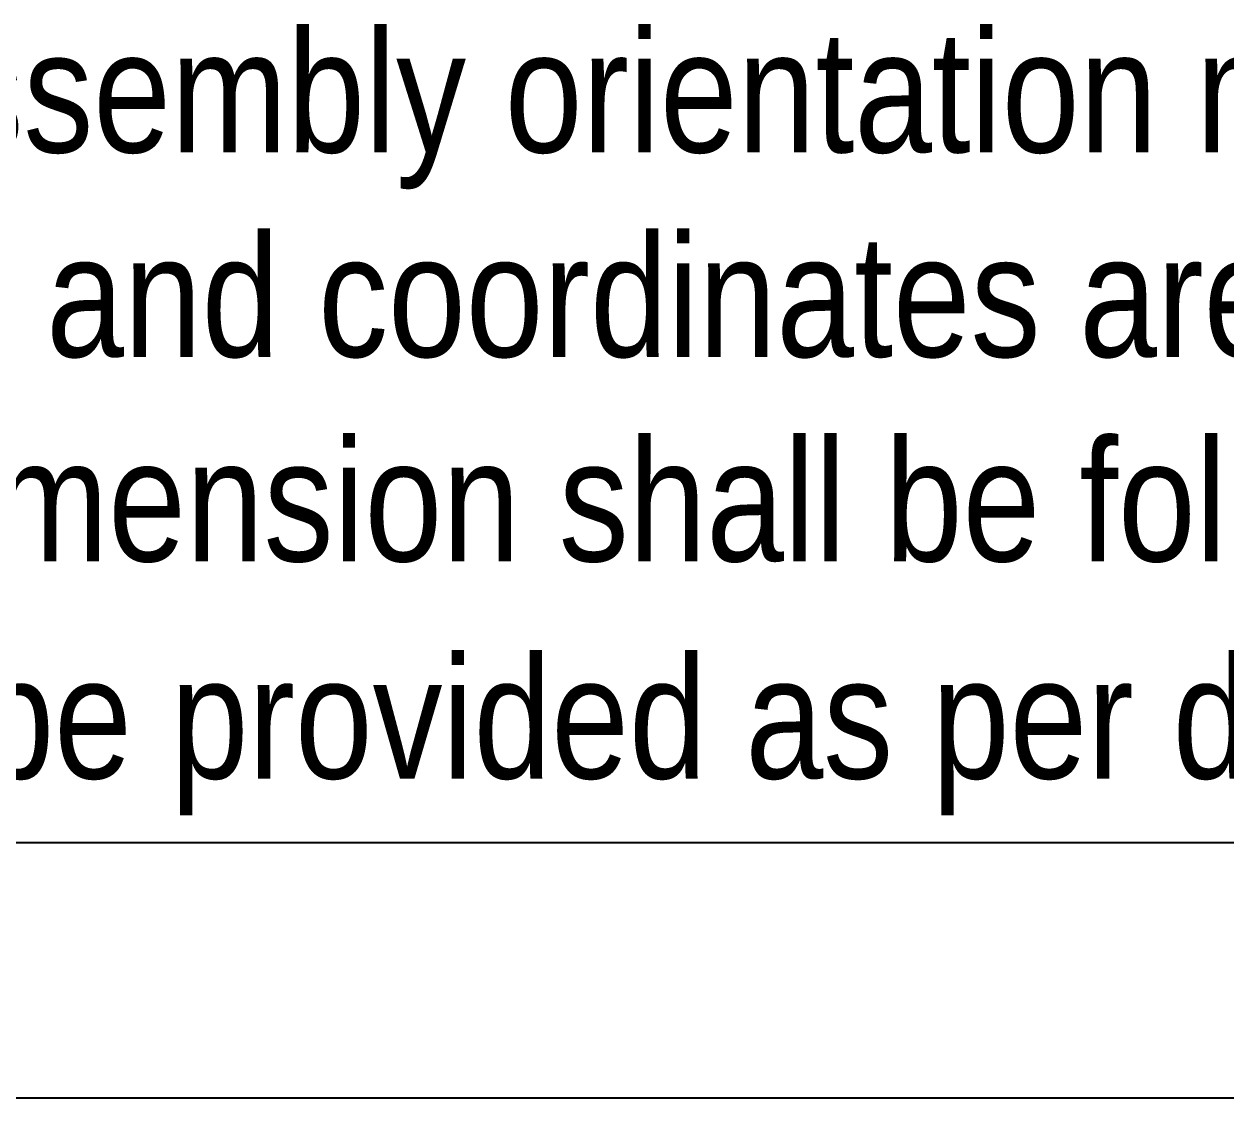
# Model space of a CAD drawing. Header units: millimetres. Extents: x 0 to 420, y 0 to 297.
# Drawn here: x 132.24 to 155.75, y 0 to 21.01 of the extents above; entities that cross this region are included whole.
import ezdxf

# ---------------------------------------------------------------- set-up
doc = ezdxf.new("R2010")
doc.units = ezdxf.units.MM
doc.styles.add('Arial Narrow', font='ARIALN.TTF', dxfattribs={"height": 0.2})

# ---------------------------------------------------------------- blocks, each defined once
blk = doc.blocks.new('Unknown-43783565-1177')
at = {"color": 5, "linetype": 'Continuous'}
for p, q in [((5, 5), (415, 5)), ((0, 0), (420, 0))]:
    blk.add_line(p, q, dxfattribs=at)
blk = doc.blocks.new('0_TCM_4503_AIVD_AD_NOTE_BLOCK-43783565-2284')
at = {"color": 7, "linetype": 'Continuous', "style": 'Arial Narrow'}
for s, p in [('4.       denotes assembly orientation mark', (111.25, 18.5)), ('5. All dimensions and coordinates are in millimeters, elevations in meters', (111.25, 14.5)), ('6. Only written dimension shall be followed, drawing shall not be scaled off', (111.25, 10.5)), ('7. Seal welds to be provided as per document 4503-XI-SW-T0000001', (111.25, 6.25))]:
    blk.add_text(s, height=2.38607, dxfattribs=at).set_placement(p)

msp = doc.modelspace()

# ---------------------------------------------------------------- block references
for name in ['Unknown-43783565-1177', '0_TCM_4503_AIVD_AD_NOTE_BLOCK-43783565-2284']:
    msp.add_blockref(name, (0, 0))

doc.saveas('drawing.dxf')
